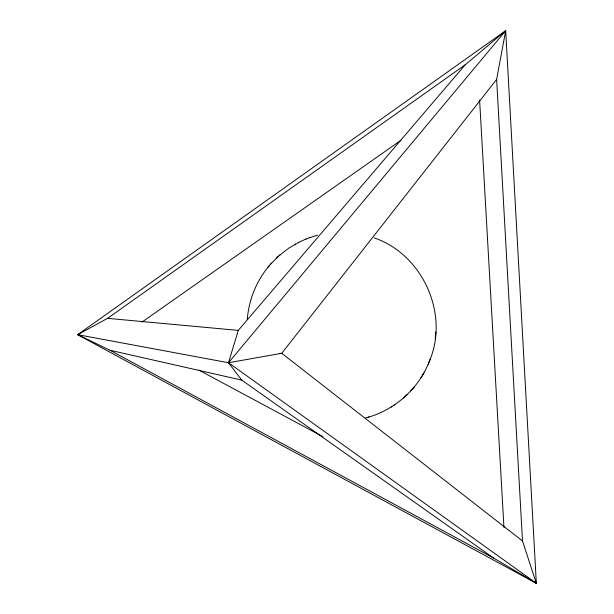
<?xml version="1.0" encoding="UTF-8"?>
<svg xmlns="http://www.w3.org/2000/svg" width="614" height="614" viewBox="0 0 614 614"><rect width="100%" height="100%" fill="white"/><g stroke="black" fill="none" stroke-linecap="round" stroke-linejoin="round"><path stroke-width="0.92" d="M429.37 361.347C449.571 314.122 422.747 254.426 374.195 237.894M435.249 338.782L435.51 335.965M435.61 334.868L435.886 331.974M247.288 319.364C248.8 299.632 256.644 280.414 269.546 265.386M496.626 79.429L505.69 30.7L77.656 334.676L536.344 583.3L505.69 30.7L465.189 64.808L107.565 318.351L77.656 334.676L109.99 350.256L493.587 558.049L536.344 583.3L522.499 540.957L496.626 79.429L281.742 353.288L228.492 362.736L77.656 334.676L79.551 334.576M465.189 64.808L238.286 330.393L228.492 362.736L241.755 380.112L493.587 558.049M365.468 417.996C393.981 410.72 418.426 389.253 429.163 361.838M428.173 364.332L430.399 358.753M504.846 32.419L505.69 30.7L228.492 362.736L536.344 583.3L535.316 581.711M420.912 377.871L422.309 375.545M422.509 375.208L423.982 372.759M270.175 264.665L277.85 256.79M268.049 267.136L271.565 263.03M410.827 390.834L414.366 386.805M405.363 396.222L406.959 394.771M403.39 398.018L404.849 396.698M279.086 255.677L288.672 248.225L298.872 242.277M276.553 257.949L280.245 254.633M142.003 322.058L401.065 140.215M393.397 405.539L394.411 404.895M391.064 407.044L391.893 406.514M295.111 244.272L295.595 244.019M298.604 242.407L306.064 239.007M309.54 237.687L317.538 235.17M305.872 239.084L309.986 237.511M368.162 417.228L369.06 416.975M279.861 353.472L281.742 353.288L522.499 540.957M107.565 318.351L238.286 330.393M109.99 350.256L241.755 380.112M198.775 370.05L322.857 436.677M479.603 100.005L503.948 527.426"/></g></svg>
